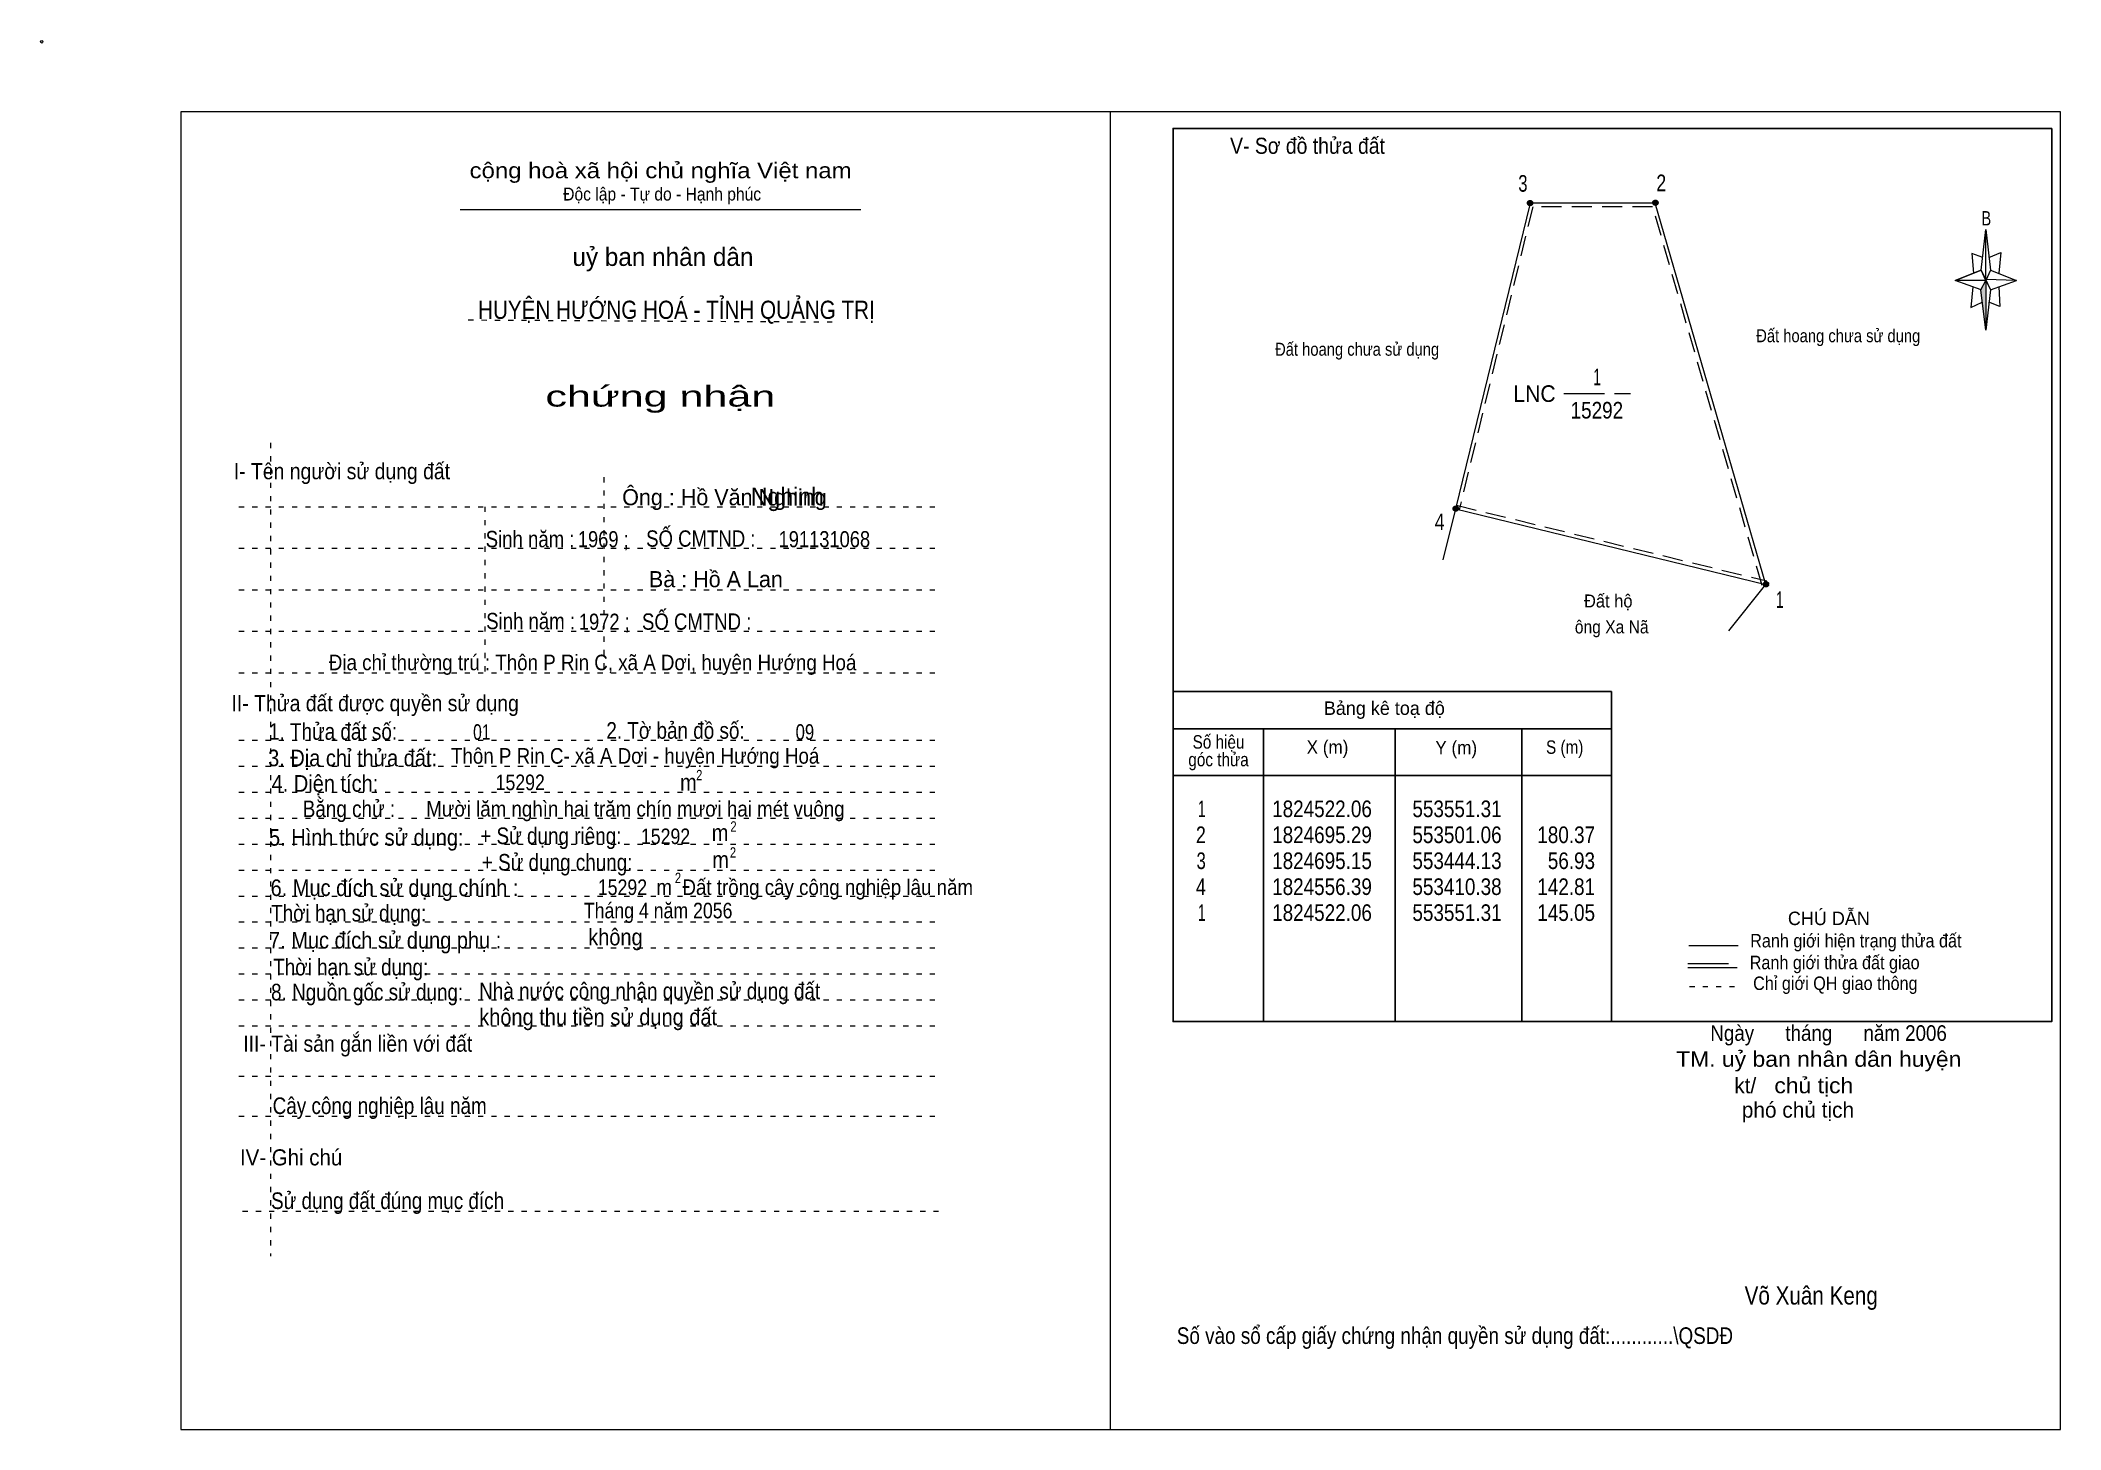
# Model space of a CAD drawing. Header units: centimetres. Extents: x -1.6 to 37.4, y -1.3 to 25.5.
import ezdxf
from ezdxf.enums import TextEntityAlignment as Align

# ---------------------------------------------------------------- set-up
doc = ezdxf.new("R2010")
doc.units = ezdxf.units.CM
doc.header["$LTSCALE"] = 0.13
for name, pattern in [('DOTTED', [1.5, 0.3, -1.2]), ('LONG_DASHED', [7.5, 6, -1.5]), ('MEDIUM_DASHED', [4.5, 3, -1.5])]:
    doc.linetypes.add(name, pattern=pattern)
for name, color, linetype, lineweight in [('1', 7, 'DOTTED', 13), ('10', 7, 'Continuous', 13), ('2', 7, 'Continuous', 25), ('3', 7, 'Continuous', 13), ('30', 7, 'Continuous', 13), ('32', 7, 'LONG_DASHED', 13), ('33', 7, 'LONG_DASHED', 13), ('35', 7, 'Continuous', 13)]:
    doc.layers.add(name, color=color, linetype=linetype, lineweight=lineweight)
doc.layers.add('7', color=7, linetype='Continuous')

msp = doc.modelspace()

# ---------------------------------------------------------------- hatches: boundary and pattern name
at = {"layer": '30'}
msp.add_hatch(color=256, dxfattribs=at).paths.add_polyline_path([(35.91, 20.87), (35.91, 19.91), (35.81, 20.69)])
at = {"layer": '32'}
for points in [[(27.1777, 22.3613, 1), (27.0777, 22.3613, 1)], [(29.5932, 22.3672, 1), (29.4932, 22.3672, 1)], [(25.7458, 16.4739, 1), (25.6458, 16.4739, 1)], [(31.7252, 15.0174, 1), (31.6252, 15.0174, 1)]]:
    msp.add_hatch(color=256, dxfattribs=at).paths.add_polyline_path(points)

# ---------------------------------------------------------------- linework, layer by layer
at = {"layer": '1', "linetype": 'Continuous'}
msp.add_line((6.51, 22.24), (14.23, 22.24), dxfattribs=at)
at = {"layer": '1'}
for p, q in [((6.67, 20.11), (13.82, 20.07)), ((2.86, 17.74), (2.86, 2.07)), ((9.28, 17.08), (9.28, 13.31)), ((2.25, 16.51), (15.75, 16.51)), ((6.99, 16.51), (6.99, 13.31)), ((2.25, 15.71), (15.75, 15.71)), ((2.25, 14.91), (15.75, 14.91)), ((2.25, 14.11), (15.75, 14.11)), ((2.25, 13.31), (15.75, 13.31)), ((2.25, 12.01), (15.75, 12.01)), ((2.25, 11.51), (15.75, 11.51)), ((2.25, 11.01), (15.75, 11.01)), ((2.25, 10.51), (15.75, 10.51)), ((2.25, 10.01), (15.75, 10.01)), ((2.25, 9.51), (15.75, 9.51)), ((2.25, 9.01), (15.75, 9.01)), ((2.25, 8.51), (15.75, 8.51)), ((2.25, 8.01), (15.75, 8.01)), ((2.25, 7.51), (15.75, 7.51)), ((2.25, 7.01), (15.75, 7.01)), ((2.25, 6.51), (15.75, 6.51)), ((2.25, 5.54), (15.75, 5.54)), ((2.25, 4.77), (15.75, 4.77)), ((2.32, 2.94), (15.82, 2.94))]:
    msp.add_line(p, q, dxfattribs=at)
at = {"layer": '10'}
for p, q in [((25.69, 16.47), (25.45, 15.49)), ((30.96, 14.12), (31.67, 15.01))]:
    msp.add_line(p, q, dxfattribs=at)
at = {"layer": '10', "linetype": 'MEDIUM_DASHED'}
msp.add_line((25.71, 16.54), (31.69, 15.08), dxfattribs=at)
at = {"layer": '10'}
msp.add_lwpolyline([(31.67, 15.01), (29.54, 22.36), (27.13, 22.36), (25.69, 16.47)], close=True, dxfattribs=at)
at = {"layer": '10', "linetype": 'MEDIUM_DASHED'}
msp.add_lwpolyline([(31.6, 14.99), (29.49, 22.29), (27.18, 22.29), (25.76, 16.45)], dxfattribs=at)
at = {"layer": '10'}
msp.add_circle((-1.55, 25.47), 0.025, dxfattribs=at)
at = {"layer": '2'}
for p, q in [((20.25, 12.95), (28.7, 12.95)), ((28.7, 6.59), (28.7, 12.95)), ((20.25, 12.23), (28.7, 12.23)), ((21.99, 6.59), (21.99, 12.23)), ((24.53, 10.89), (24.53, 12.23)), ((26.97, 12.23), (26.97, 6.59)), ((20.25, 11.33), (28.7, 11.33))]:
    msp.add_line(p, q, dxfattribs=at)
msp.add_lwpolyline([(37.18, 23.8), (20.25, 23.8), (20.25, 6.59), (37.18, 6.59)], close=True, dxfattribs=at)
msp.add_lwpolyline([(24.53, 6.59), (24.53, 10.39), (24.53, 10.89)], dxfattribs=at)
at = {"layer": '3'}
msp.add_line((19.04, 24.12), (19.04, -1.27), dxfattribs=at)
for points in [[(19.04, 24.12), (1.13, 24.12), (1.13, -1.27), (19.04, -1.27)], [(19.04, -1.27), (37.35, -1.27), (37.35, 24.12), (19.04, 24.12)]]:
    msp.add_lwpolyline(points, dxfattribs=at)
at = {"layer": '30'}
for p, q in [((35.82, 21.07), (35.91, 21.85)), ((36, 21.07), (36.5, 20.87)), ((35.82, 20.69), (35.32, 20.87)), ((36, 20.69), (35.91, 19.91)), ((36.16, 20.75), (36.18, 20.37)), ((36.18, 20.37), (35.97, 20.45))]:
    msp.add_line(p, q, dxfattribs=at)
for points in [[(35.91, 21.85), (36, 21.07), (35.91, 20.87)], [(35.91, 20.87), (35.32, 20.87), (35.82, 21.07), (36, 20.69), (36.5, 20.87), (35.91, 20.89)], [(35.91, 20.87), (35.91, 19.91), (35.81, 20.69)]]:
    msp.add_lwpolyline(points, close=True, dxfattribs=at)
for points in [[(35.97, 21.31), (36.2, 21.41), (36.16, 21.01)], [(35.91, 20.87), (35.82, 21.07), (35.32, 20.87)], [(35.85, 21.31), (35.64, 21.39), (35.67, 21.01)], [(35.66, 20.75), (35.62, 20.35), (35.84, 20.45)], [(35.91, 20.87), (36, 20.69), (36.5, 20.87)]]:
    msp.add_lwpolyline(points, dxfattribs=at)
at = {"layer": '32'}
for centre in [(27.1277, 22.3613), (29.5432, 22.3672), (25.6958, 16.4739), (31.6752, 15.0174)]:
    msp.add_circle(centre, 0.05, dxfattribs=at)
at = {"layer": '33'}
msp.add_line((27.78, 18.69), (29.06, 18.69), dxfattribs=at)
at = {"layer": '35'}
for p, q in [((30.19, 8.06), (31.14, 8.06)), ((30.17, 7.63), (31.12, 7.63))]:
    msp.add_line(p, q, dxfattribs=at)
at = {"layer": '35', "linetype": 'LONG_DASHED'}
msp.add_line((30.17, 7.71), (31.12, 7.71), dxfattribs=at)
at = {"layer": '35', "linetype": 'DOTTED'}
msp.add_line((30.2, 7.27), (31.19, 7.27), dxfattribs=at)

# ---------------------------------------------------------------- texts
at = {"layer": '1'}
for s, height, width, p in [('V- Sơ đồ thửa đất', 0.31, 0.9, (22.84, 23.31)), ('cộng hoà xã hội chủ nghĩa Việt nam', 0.3, 1.15, (10.375, 22.84)), ('Độc lập - Tự do - Hạnh phúc', 0.25, 0.9, (10.405, 22.41)), ('chứng nhận', 0.4, 1.55, (10.37, 18.44)), ('I- Tên người sử dụng đất', 0.31, 0.9, (4.235, 17.04)), ('II- Thửa đất được quyền sử dụng', 0.31, 0.9, (4.875, 12.57)), ('III- Tài sản gắn liền với đất', 0.31, 0.9, (4.54, 6.01)), ('IV- Ghi chú', 0.31, 0.95, (3.255, 3.82))]:
    msp.add_text(s, height=height, dxfattribs=dict(at, width=width)).set_placement(p, align=Align.CENTER)
msp.add_text('uỷ ban nhân dân', height=0.35, dxfattribs=at).set_placement((10.42, 21.15), align=Align.CENTER)
at = {"layer": '10'}
for s, height, width, p in [('Đất hoang chưa sử dụng ', 0.25, 0.85, (33.105, 19.68)), ('Đất hoang chưa sử dụng ', 0.25, 0.85, (23.835, 19.42)), ('Sinh năm :', 0.3149, 0.85, (7.86, 15.73)), ('1969 ;', 0.31, 0.85, (9.27, 15.73)), ('SỐ CMTND :', 0.3149, 0.85, (11.15, 15.74)), ('Sinh năm :', 0.3149, 0.85, (7.87, 14.15)), ('1972 ;', 0.31, 0.85, (9.29, 14.14)), ('SỐ CMTND :', 0.3149, 0.85, (11.07, 14.14)), ('Địa chỉ thường trú : Thôn P Rin C, xã A Dơi, huyện Hướng Hoá ', 0.3, 0.9, (9.115, 13.36)), ('01', 0.3, 0.75, (6.93, 12.02)), ('09', 0.3, 0.8, (13.155, 12.02)), ('Thôn P Rin C- xã A Dơi - huyện Hướng Hoá ', 0.3, 0.9, (9.935, 11.56)), ('15292', 0.3, 0.85, (7.67, 11.05)), ('Mười lăm nghìn hai trăm chín mươi hai mét vuông ', 0.3, 0.9, (9.94, 10.54)), ('15292', 0.3, 0.85, (10.47, 10.01)), ('m  Đất trồng cây công nghiệp lâu năm ', 0.3, 0.9, (13.395, 9.03)), ('15292', 0.3, 0.85, (9.64, 9.03)), ('Tháng 4 năm 2056 ', 0.3, 0.85, (10.375, 8.58)), ('Ngày      tháng      năm 2006', 0.3, 0.9, (32.88, 6.22)), ('TM. uỷ ban nhân dân huyện', 0.3, 1.1, (32.69, 5.72)), ('chủ tịch', 0.3, 1.1, (32.595, 5.21)), ('Võ Xuân Keng ', 0.35, 0.85, (32.6, 1.14))]:
    msp.add_text(s, height=height, dxfattribs=dict(at, width=width)).set_placement(p, align=Align.CENTER)
for s, height, p in [('Ông : Hồ Văn Nghing', 0.31, (11.605, 16.54)), ('Bà : Hồ A Lan', 0.31, (11.44, 14.96)), ('kt/ ', 0.3, (31.33, 5.21)), ('phó chủ tịch ', 0.3, (32.345, 4.74))]:
    msp.add_text(s, height=height, dxfattribs=at).set_placement(p, align=Align.CENTER)
for s, width, p in [('  Đất hộ', 0.95, (27.99, 14.57)), ('ông Xa Nã', 0.9, (27.99, 14.07))]:
    msp.add_text(s, height=0.25, dxfattribs=dict(at, width=width)).set_placement(p)
at = {"layer": '2'}
for s, height, width, p in [('HUYỆN HƯỚNG HOÁ - TỈNH QUẢNG TRỊ', 0.35, 0.85, (10.68, 20.13)), ('Số hiệu', 0.2591, 0.85, (21.125, 11.85)), ('3. Địa chỉ thửa đất:', 0.32, 0.9, (4.44, 11.51)), ('góc thửa', 0.2591, 0.85, (21.125, 11.51)), ('X (m)', 0.2591, 0.95, (23.225, 11.75)), ('Y (m)', 0.2591, 0.95, (25.705, 11.74)), ('S (m)', 0.2591, 0.85, (27.795, 11.75)), ('Số vào sổ cấp giấy chứng nhận quyền sử dụng đất:............\\QSDĐ', 0.32, 0.85, (25.68, 0.38))]:
    msp.add_text(s, height=height, dxfattribs=dict(at, width=width)).set_placement(p, align=Align.CENTER)
msp.add_text('Bảng kê toạ độ', height=0.2591, dxfattribs=at).set_placement((24.32, 12.5), align=Align.CENTER)
for s, height, width, p in [('1. Thửa đất số:', 0.32, 0.85, (2.83, 12.02)), ('2. Tờ bản đồ số:', 0.32, 0.85, (9.33, 12.04)), ('4. Diện tích:', 0.32, 0.9, (2.88, 11.02)), ('m', 0.32, 0.9, (10.75, 11.04)), ('2', 0.2, 0.8, (11.06, 11.24)), ('Bằng chử :', 0.32, 0.85, (3.48, 10.53)), ('5. Hình thức sử dụng:', 0.32, 0.9, (2.83, 9.98)), ('+ Sử dụng riêng:', 0.32, 0.85, (6.9, 10.01)), ('m', 0.32, 0.9, (11.36, 10.07)), ('2', 0.2, 0.8, (11.72, 10.25)), ('+ Sử dụng chung:', 0.32, 0.85, (6.93, 9.5)), ('m', 0.32, 0.9, (11.37, 9.55)), ('2', 0.2, 0.8, (11.71, 9.75)), ('6. Mục đích sử dụng chính : ', 0.32, 0.9, (2.86, 9.01)), ('2', 0.2, 0.8, (10.65, 9.26)), ('Thời hạn sử dụng: ', 0.32, 0.85, (2.87, 8.52)), ('7. Mục đích sử dụng phụ : ', 0.32, 0.9, (2.83, 8)), ('không', 0.32, 0.9, (8.98, 8.06)), ('Thời hạn sử dụng: ', 0.32, 0.85, (2.91, 7.48)), ('8. Nguồn gốc sử dụng: ', 0.32, 0.85, (2.87, 7)), ('Nhà nước công nhận quyền sử dụng đất  ', 0.32, 0.85, (6.88, 7.02)), ('không thu tiền sử dụng đất', 0.32, 0.9, (6.88, 6.52)), ('Cây công nghiệp lâu năm', 0.32, 0.85, (2.9, 4.81)), ('Sử dụng đất đúng mục đích', 0.32, 0.85, (2.87, 2.98))]:
    msp.add_text(s, height=height, dxfattribs=dict(at, width=width)).set_placement(p)
at = {"layer": '30', "width": 0.75}
msp.add_text('B', height=0.2756, dxfattribs=at).set_placement((35.92, 21.93), align=Align.CENTER)
at = {"layer": '30'}
for s, width, p in [('1', 0.65, (20.88, 10.53)), ('1824522.06', 0.85, (24.08, 10.53)), ('553551.31', 0.85, (26.58, 10.53)), ('553551.31', 0.85, (26.58, 10.53)), ('2', 0.8, (20.88, 10.03)), ('1824695.29', 0.85, (24.08, 10.03)), ('553501.06', 0.85, (26.58, 10.03)), ('180.37', 0.85, (28.38, 10.03)), ('3', 0.75, (20.88, 9.53)), ('1824695.15', 0.85, (24.08, 9.53)), ('553444.13', 0.85, (26.58, 9.53)), ('56.93', 0.85, (28.38, 9.53)), ('4', 0.8, (20.88, 9.03)), ('1824556.39', 0.85, (24.08, 9.03)), ('553410.38', 0.85, (26.58, 9.03)), ('142.81', 0.85, (28.38, 9.03)), ('1', 0.65, (20.88, 8.53)), ('1824522.06', 0.85, (24.08, 8.53)), ('553551.31', 0.85, (26.58, 8.53)), ('145.05', 0.85, (28.38, 8.53))]:
    msp.add_text(s, height=0.32, dxfattribs=dict(at, width=width)).set_placement(p, align=Align.RIGHT)
at = {"layer": '32'}
for s, width, p in [('3', 0.75, (26.99, 22.58)), ('2', 0.8, (29.655, 22.59)), ('4', 0.8, (25.385, 16.06)), ('1', 0.65, (31.94, 14.56))]:
    msp.add_text(s, height=0.32, dxfattribs=dict(at, width=width)).set_placement(p, align=Align.CENTER)
at = {"layer": '33'}
for s, width, p in [('1', 0.65, (28.42, 18.85)), ('15292', 0.85, (28.415, 18.21))]:
    msp.add_text(s, height=0.32, dxfattribs=dict(at, width=width)).set_placement(p, align=Align.CENTER)
at = {"layer": '33', "width": 0.95}
msp.add_text('LNC', height=0.32, dxfattribs=at).set_placement((27.62, 18.53), align=Align.RIGHT)
at = {"layer": '35'}
msp.add_text('CHÚ DẪN', height=0.2591, dxfattribs=at).set_placement((32.885, 8.45), align=Align.CENTER)
at = {"layer": '35', "width": 0.9}
for s, p in [('Ranh giới hiện trạng thửa đất', (33.405, 8.02)), ('Ranh giới thửa đất giao ', (33.04, 7.6)), ('Chỉ giới QH giao thông', (33.01, 7.2))]:
    msp.add_text(s, height=0.2591, dxfattribs=at).set_placement(p, align=Align.CENTER)
at = {"layer": '7'}
for s, height, width, p in [(' Nghinh', 0.35, 0.95, (12.755, 16.53)), ('191131068', 0.31, 0.85, (13.53, 15.73))]:
    msp.add_text(s, height=height, dxfattribs=dict(at, width=width)).set_placement(p, align=Align.CENTER)

doc.saveas('drawing.dxf')
